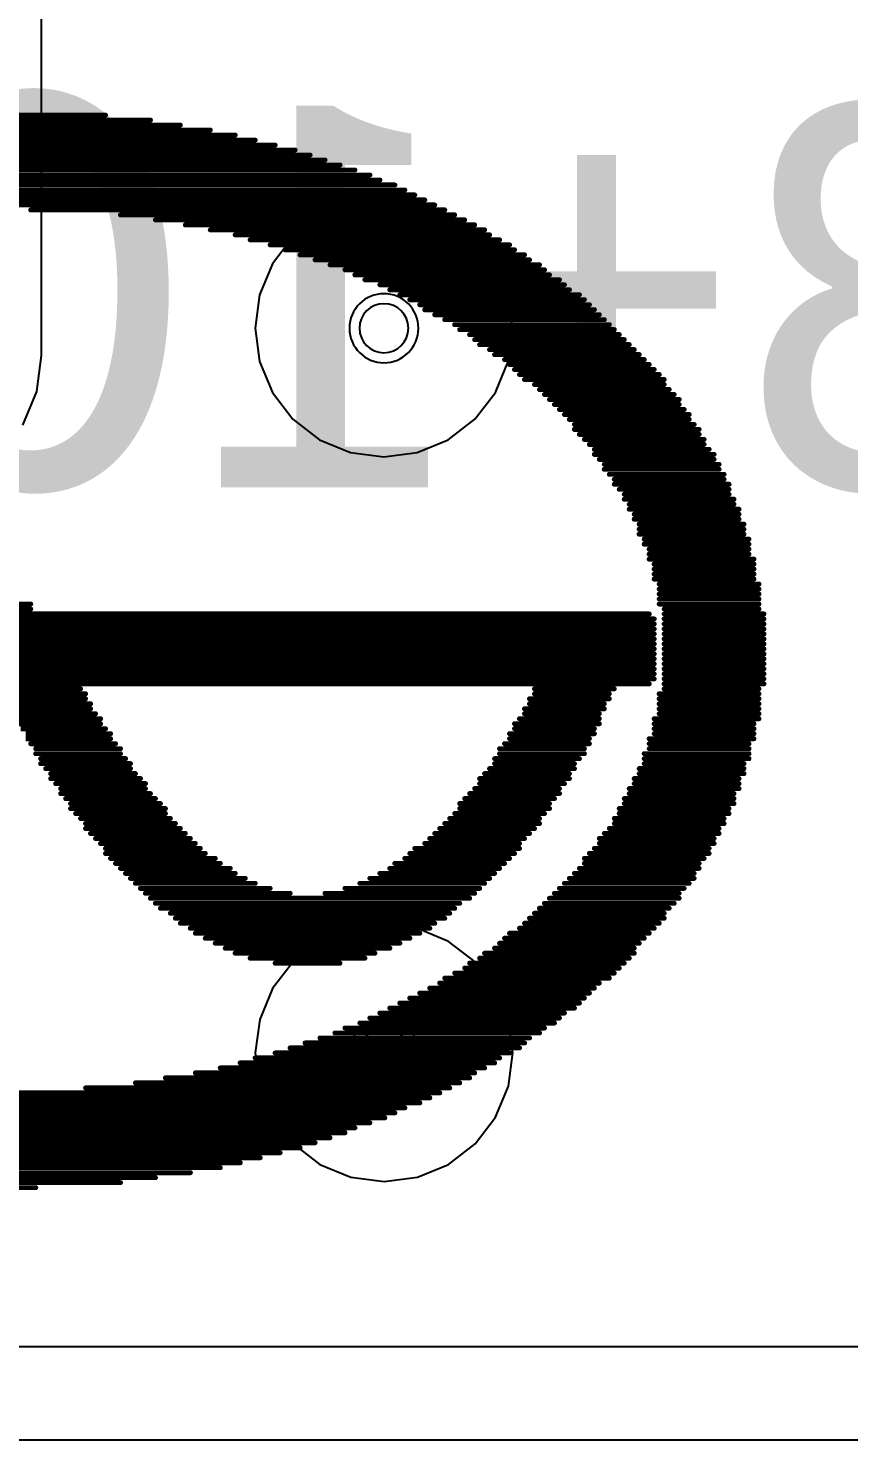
# Model space of a CAD drawing. Header units: inches. Extents: x 32166 to 66782, y 2386 to 7162.
# Drawn here: x 33799.43 to 33818.24, y 2886.55 to 2918.9 of the extents above; entities that cross this region are included whole.
import ezdxf

# ---------------------------------------------------------------- set-up
doc = ezdxf.new("R2010")
doc.units = ezdxf.units.IN
doc.header["$LTSCALE"] = 0.64311
doc.header["$MEASUREMENT"] = 0
for name, color, linetype in [('BOTTOMLAYER', 5, 'CONTINUOUS'), ('BOTTOMOVERLAY', 54, 'CONTINUOUS'), ('BOTTOMSOLDER', 6, 'CONTINUOUS'), ('KEEPOUTLAYER', 6, 'CONTINUOUS'), ('MULTILAYER', 9, 'CONTINUOUS')]:
    doc.layers.add(name, color=color, linetype=linetype)
doc.styles.get("Standard").update_dxf_attribs({"font": 'txt', "width": 0.8})

msp = doc.modelspace()

# ---------------------------------------------------------------- linework, layer by layer
at = {"layer": 'BOTTOMLAYER'}
for p, q in [((33799.74, 2911.395), (33799.74, 2935.537)), ((33806.822, 2914.874), (33806.11, 2914.579)), ((33807.586, 2914.974), (33806.822, 2914.874)), ((33808.349, 2914.874), (33807.586, 2914.974)), ((33809.061, 2914.579), (33808.349, 2914.874)), ((33806.11, 2914.579), (33805.499, 2914.11)), ((33809.672, 2914.11), (33809.061, 2914.579)), ((33805.499, 2914.11), (33805.031, 2913.499)), ((33810.14, 2913.499), (33809.672, 2914.11)), ((33805.031, 2913.499), (33804.736, 2912.788)), ((33810.435, 2912.788), (33810.14, 2913.499)), ((33804.736, 2912.788), (33804.635, 2912.024)), ((33810.536, 2912.024), (33810.435, 2912.788)), ((33804.635, 2912.024), (33804.736, 2911.261)), ((33810.435, 2911.261), (33810.536, 2912.024)), ((33799.632, 2910.572), (33799.74, 2911.395)), ((33804.736, 2911.261), (33805.031, 2910.549)), ((33810.14, 2910.549), (33810.435, 2911.261)), ((33799.314, 2909.806), (33799.632, 2910.572)), ((33805.031, 2910.549), (33805.499, 2909.938)), ((33809.672, 2909.938), (33810.14, 2910.549)), ((33805.499, 2909.938), (33806.11, 2909.469)), ((33809.061, 2909.469), (33809.672, 2909.938)), ((33806.11, 2909.469), (33806.822, 2909.175)), ((33808.349, 2909.175), (33809.061, 2909.469)), ((33806.822, 2909.175), (33807.586, 2909.074)), ((33807.586, 2909.074), (33808.349, 2909.175)), ((33807.588, 2898.37), (33806.825, 2898.269)), ((33808.352, 2898.269), (33807.588, 2898.37)), ((33806.825, 2898.269), (33806.113, 2897.975)), ((33809.063, 2897.975), (33808.352, 2898.269)), ((33806.113, 2897.975), (33805.502, 2897.506)), ((33809.674, 2897.506), (33809.063, 2897.975)), ((33805.502, 2897.506), (33805.033, 2896.895)), ((33810.143, 2896.895), (33809.674, 2897.506)), ((33805.033, 2896.895), (33804.739, 2896.183)), ((33810.438, 2896.183), (33810.143, 2896.895)), ((33804.739, 2896.183), (33804.638, 2895.42)), ((33810.539, 2895.42), (33810.438, 2896.183)), ((33804.638, 2895.42), (33804.739, 2894.656)), ((33810.438, 2894.656), (33810.539, 2895.42)), ((33804.739, 2894.656), (33805.033, 2893.945)), ((33810.143, 2893.945), (33810.438, 2894.656)), ((33805.033, 2893.945), (33805.502, 2893.334)), ((33809.674, 2893.334), (33810.143, 2893.945)), ((33805.502, 2893.334), (33806.113, 2892.865)), ((33809.063, 2892.865), (33809.674, 2893.334)), ((33806.113, 2892.865), (33806.825, 2892.57)), ((33808.352, 2892.57), (33809.063, 2892.865)), ((33806.825, 2892.57), (33807.588, 2892.469)), ((33807.588, 2892.469), (33808.352, 2892.57)), ((33952.488, 2888.681), (33760.023, 2888.681))]:
    msp.add_line(p, q, dxfattribs=at)
for centre, start, end in [((33807.586, 2912.024), 0, 180), ((33807.586, 2912.024), 180, 0), ((33807.588, 2895.42), 0, 180), ((33807.588, 2895.42), 180, 0)]:
    msp.add_arc(centre, 0.562, start, end, dxfattribs=at)
at = {"layer": 'BOTTOMOVERLAY', "const_width": 0.114}
for points in [[(33795.948, 2916.792), (33802.235, 2916.792)], [(33796.977, 2916.906), (33801.206, 2916.906)], [(33794.119, 2916.449), (33804.178, 2916.449)], [(33794.691, 2916.563), (33803.606, 2916.563)], [(33795.262, 2916.677), (33802.92, 2916.677)], [(33792.748, 2916.106), (33805.549, 2916.106)], [(33793.205, 2916.22), (33805.092, 2916.22)], [(33793.662, 2916.334), (33804.635, 2916.334)], [(33791.719, 2915.763), (33806.578, 2915.763)], [(33792.062, 2915.877), (33806.235, 2915.877)], [(33792.405, 2915.991), (33805.892, 2915.991)], [(33790.805, 2915.42), (33807.492, 2915.42)], [(33791.033, 2915.534), (33807.264, 2915.534)], [(33791.376, 2915.649), (33806.921, 2915.649)], [(33790.004, 2915.077), (33808.292, 2915.077)], [(33790.233, 2915.191), (33808.064, 2915.191)], [(33790.462, 2915.306), (33807.835, 2915.306)], [(33789.433, 2914.848), (33808.75, 2914.848)], [(33789.776, 2914.963), (33808.521, 2914.963)], [(33799.491, 2914.734), (33808.978, 2914.734)], [(33801.549, 2914.62), (33809.207, 2914.62)], [(33802.349, 2914.506), (33809.435, 2914.506)], [(33803.035, 2914.391), (33809.664, 2914.391)], [(33803.606, 2914.277), (33809.893, 2914.277)], [(33804.178, 2914.163), (33810.007, 2914.163)], [(33804.521, 2914.048), (33810.236, 2914.048)], [(33804.978, 2913.934), (33810.464, 2913.934)], [(33805.321, 2913.82), (33810.578, 2913.82)], [(33805.664, 2913.705), (33810.807, 2913.705)], [(33806.006, 2913.591), (33810.921, 2913.591)], [(33806.349, 2913.477), (33811.15, 2913.477)], [(33806.692, 2913.363), (33811.264, 2913.363)], [(33806.921, 2913.248), (33811.379, 2913.248)], [(33807.149, 2913.134), (33811.607, 2913.134)], [(33807.492, 2913.02), (33811.721, 2913.02)], [(33807.721, 2912.905), (33811.836, 2912.905)], [(33807.95, 2912.791), (33812.064, 2912.791)], [(33808.178, 2912.677), (33812.179, 2912.677)], [(33808.407, 2912.562), (33812.293, 2912.562)], [(33808.521, 2912.448), (33812.407, 2912.448)], [(33808.75, 2912.334), (33812.522, 2912.334)], [(33808.978, 2912.22), (33812.636, 2912.22)], [(33809.207, 2912.105), (33812.75, 2912.105)], [(33809.321, 2911.991), (33812.864, 2911.991)], [(33809.55, 2911.877), (33812.979, 2911.877)], [(33809.664, 2911.762), (33813.093, 2911.762)], [(33809.778, 2911.648), (33813.207, 2911.648)], [(33810.007, 2911.534), (33813.322, 2911.534)], [(33810.121, 2911.419), (33813.436, 2911.419)], [(33810.35, 2911.305), (33813.55, 2911.305)], [(33810.464, 2911.191), (33813.665, 2911.191)], [(33810.578, 2911.077), (33813.779, 2911.077)], [(33810.693, 2910.962), (33813.893, 2910.962)], [(33810.807, 2910.848), (33814.007, 2910.848)], [(33811.036, 2910.734), (33814.007, 2910.734)], [(33811.15, 2910.619), (33814.122, 2910.619)], [(33811.264, 2910.505), (33814.236, 2910.505)], [(33811.379, 2910.391), (33814.35, 2910.391)], [(33811.493, 2910.276), (33814.35, 2910.276)], [(33811.607, 2910.162), (33814.465, 2910.162)], [(33811.721, 2910.048), (33814.579, 2910.048)], [(33811.836, 2909.934), (33814.579, 2909.934)], [(33811.95, 2909.819), (33814.693, 2909.819)], [(33811.95, 2909.705), (33814.808, 2909.705)], [(33812.064, 2909.591), (33814.808, 2909.591)], [(33812.179, 2909.476), (33814.922, 2909.476)], [(33812.293, 2909.362), (33814.922, 2909.362)], [(33812.407, 2909.248), (33815.036, 2909.248)], [(33812.407, 2909.133), (33815.15, 2909.133)], [(33812.522, 2909.019), (33815.15, 2909.019)], [(33812.636, 2908.905), (33815.265, 2908.905)], [(33812.636, 2908.791), (33815.265, 2908.791)], [(33812.75, 2908.676), (33815.379, 2908.676)], [(33812.864, 2908.562), (33815.379, 2908.562)], [(33812.864, 2908.448), (33815.493, 2908.448)], [(33812.979, 2908.333), (33815.493, 2908.333)], [(33813.093, 2908.219), (33815.493, 2908.219)], [(33813.093, 2908.105), (33815.608, 2908.105)], [(33813.207, 2907.99), (33815.608, 2907.99)], [(33813.207, 2907.876), (33815.722, 2907.876)], [(33813.322, 2907.762), (33815.722, 2907.762)], [(33813.322, 2907.648), (33815.722, 2907.648)], [(33813.436, 2907.533), (33815.836, 2907.533)], [(33813.436, 2907.419), (33815.836, 2907.419)], [(33813.436, 2907.305), (33815.836, 2907.305)], [(33813.55, 2907.19), (33815.951, 2907.19)], [(33813.55, 2907.076), (33815.951, 2907.076)], [(33813.665, 2906.962), (33815.951, 2906.962)], [(33813.665, 2906.847), (33815.951, 2906.847)], [(33813.665, 2906.733), (33816.065, 2906.733)], [(33813.779, 2906.619), (33816.065, 2906.619)], [(33813.779, 2906.505), (33816.065, 2906.505)], [(33813.779, 2906.39), (33816.065, 2906.39)], [(33813.779, 2906.276), (33816.065, 2906.276)], [(33813.893, 2906.162), (33816.179, 2906.162)], [(33813.893, 2906.047), (33816.179, 2906.047)], [(33797.548, 2905.704), (33799.491, 2905.704)], [(33813.893, 2905.933), (33816.179, 2905.933)], [(33813.893, 2905.819), (33816.179, 2905.819)], [(33813.893, 2905.704), (33816.179, 2905.704)], [(33784.518, 2905.476), (33813.665, 2905.476)], [(33797.663, 2905.59), (33799.491, 2905.59)], [(33814.007, 2905.59), (33816.179, 2905.59)], [(33814.007, 2905.476), (33816.293, 2905.476)], [(33784.404, 2905.362), (33813.779, 2905.362)], [(33784.404, 2905.247), (33813.779, 2905.247)], [(33784.404, 2905.133), (33813.779, 2905.133)], [(33814.007, 2905.362), (33816.293, 2905.362)], [(33814.007, 2905.247), (33816.293, 2905.247)], [(33814.007, 2905.133), (33816.293, 2905.133)], [(33784.404, 2905.019), (33813.779, 2905.019)], [(33784.404, 2904.904), (33813.779, 2904.904)], [(33784.404, 2904.79), (33813.779, 2904.79)], [(33814.007, 2905.019), (33816.293, 2905.019)], [(33814.007, 2904.904), (33816.293, 2904.904)], [(33814.007, 2904.79), (33816.293, 2904.79)], [(33784.404, 2904.676), (33813.779, 2904.676)], [(33784.404, 2904.561), (33813.779, 2904.561)], [(33784.404, 2904.447), (33813.779, 2904.447)], [(33814.007, 2904.676), (33816.293, 2904.676)], [(33814.007, 2904.561), (33816.293, 2904.561)], [(33814.007, 2904.447), (33816.293, 2904.447)], [(33784.404, 2904.333), (33813.779, 2904.333)], [(33784.404, 2904.219), (33813.779, 2904.219)], [(33784.404, 2904.104), (33813.779, 2904.104)], [(33814.007, 2904.333), (33816.293, 2904.333)], [(33814.007, 2904.219), (33816.293, 2904.219)], [(33814.007, 2904.104), (33816.293, 2904.104)], [(33784.404, 2903.99), (33813.779, 2903.99)], [(33784.518, 2903.876), (33813.665, 2903.876)], [(33798.691, 2903.761), (33800.634, 2903.761)], [(33811.036, 2903.761), (33812.864, 2903.761)], [(33814.007, 2903.99), (33816.293, 2903.99)], [(33814.007, 2903.876), (33816.293, 2903.876)], [(33814.007, 2903.761), (33816.179, 2903.761)], [(33798.806, 2903.647), (33800.749, 2903.647)], [(33798.806, 2903.533), (33800.749, 2903.533)], [(33810.921, 2903.533), (33812.75, 2903.533)], [(33811.036, 2903.647), (33812.75, 2903.647)], [(33813.893, 2903.647), (33816.179, 2903.647)], [(33813.893, 2903.533), (33816.179, 2903.533)], [(33798.92, 2903.418), (33800.863, 2903.418)], [(33799.034, 2903.304), (33800.863, 2903.304)], [(33799.034, 2903.19), (33800.977, 2903.19)], [(33810.807, 2903.304), (33812.636, 2903.304)], [(33810.807, 2903.19), (33812.522, 2903.19)], [(33810.921, 2903.418), (33812.636, 2903.418)], [(33813.893, 2903.418), (33816.179, 2903.418)], [(33813.893, 2903.304), (33816.179, 2903.304)], [(33813.893, 2903.19), (33816.179, 2903.19)], [(33799.148, 2903.076), (33801.092, 2903.076)], [(33799.148, 2902.961), (33801.092, 2902.961)], [(33799.263, 2902.847), (33801.206, 2902.847)], [(33810.578, 2902.961), (33812.522, 2902.961)], [(33810.578, 2902.847), (33812.407, 2902.847)], [(33810.693, 2903.076), (33812.522, 2903.076)], [(33813.779, 2903.076), (33816.179, 2903.076)], [(33813.779, 2902.961), (33816.065, 2902.961)], [(33813.779, 2902.847), (33816.065, 2902.847)], [(33799.377, 2902.733), (33801.32, 2902.733)], [(33799.377, 2902.618), (33801.32, 2902.618)], [(33799.491, 2902.504), (33801.434, 2902.504)], [(33810.35, 2902.504), (33812.293, 2902.504)], [(33810.464, 2902.733), (33812.407, 2902.733)], [(33810.464, 2902.618), (33812.293, 2902.618)], [(33813.665, 2902.618), (33816.065, 2902.618)], [(33813.665, 2902.504), (33815.951, 2902.504)], [(33813.779, 2902.733), (33816.065, 2902.733)], [(33799.606, 2902.39), (33801.549, 2902.39)], [(33799.606, 2902.275), (33801.549, 2902.275)], [(33799.72, 2902.161), (33801.663, 2902.161)], [(33810.121, 2902.161), (33812.064, 2902.161)], [(33810.236, 2902.39), (33812.179, 2902.39)], [(33810.236, 2902.275), (33812.179, 2902.275)], [(33813.55, 2902.275), (33815.951, 2902.275)], [(33813.55, 2902.161), (33815.951, 2902.161)], [(33813.665, 2902.39), (33815.951, 2902.39)], [(33799.72, 2902.047), (33801.777, 2902.047)], [(33799.834, 2901.933), (33801.777, 2901.933)], [(33799.949, 2901.818), (33801.892, 2901.818)], [(33809.893, 2901.818), (33811.836, 2901.818)], [(33810.007, 2901.933), (33811.95, 2901.933)], [(33810.121, 2902.047), (33811.95, 2902.047)], [(33813.436, 2901.933), (33815.836, 2901.933)], [(33813.436, 2901.818), (33815.836, 2901.818)], [(33813.55, 2902.047), (33815.836, 2902.047)], [(33799.949, 2901.704), (33802.006, 2901.704)], [(33800.063, 2901.59), (33802.12, 2901.59)], [(33809.778, 2901.704), (33811.836, 2901.704)], [(33809.778, 2901.59), (33811.721, 2901.59)], [(33813.322, 2901.704), (33815.722, 2901.704)], [(33813.322, 2901.59), (33815.722, 2901.59)], [(33800.177, 2901.475), (33802.12, 2901.475)], [(33800.177, 2901.361), (33802.235, 2901.361)], [(33800.291, 2901.247), (33802.349, 2901.247)], [(33809.435, 2901.247), (33811.493, 2901.247)], [(33809.55, 2901.361), (33811.607, 2901.361)], [(33809.664, 2901.475), (33811.607, 2901.475)], [(33813.093, 2901.247), (33815.608, 2901.247)], [(33813.207, 2901.475), (33815.722, 2901.475)], [(33813.207, 2901.361), (33815.608, 2901.361)], [(33800.406, 2901.132), (33802.463, 2901.132)], [(33800.406, 2901.018), (33802.577, 2901.018)], [(33800.52, 2900.904), (33802.577, 2900.904)], [(33809.207, 2900.904), (33811.264, 2900.904)], [(33809.321, 2901.132), (33811.379, 2901.132)], [(33809.321, 2901.018), (33811.379, 2901.018)], [(33812.979, 2901.018), (33815.493, 2901.018)], [(33812.979, 2900.904), (33815.493, 2900.904)], [(33813.093, 2901.132), (33815.608, 2901.132)], [(33800.634, 2900.79), (33802.692, 2900.79)], [(33800.749, 2900.675), (33802.806, 2900.675)], [(33800.749, 2900.561), (33802.92, 2900.561)], [(33808.864, 2900.561), (33811.036, 2900.561)], [(33808.978, 2900.675), (33811.15, 2900.675)], [(33809.093, 2900.79), (33811.15, 2900.79)], [(33812.75, 2900.561), (33815.265, 2900.561)], [(33812.864, 2900.79), (33815.379, 2900.79)], [(33812.864, 2900.675), (33815.379, 2900.675)], [(33800.863, 2900.447), (33803.035, 2900.447)], [(33800.977, 2900.332), (33803.149, 2900.332)], [(33801.092, 2900.218), (33803.263, 2900.218)], [(33808.521, 2900.218), (33810.693, 2900.218)], [(33808.635, 2900.332), (33810.807, 2900.332)], [(33808.75, 2900.447), (33810.921, 2900.447)], [(33812.522, 2900.332), (33815.15, 2900.332)], [(33812.522, 2900.218), (33815.15, 2900.218)], [(33812.636, 2900.447), (33815.265, 2900.447)], [(33801.206, 2900.104), (33803.378, 2900.104)], [(33801.206, 2899.989), (33803.492, 2899.989)], [(33801.32, 2899.875), (33803.72, 2899.875)], [(33808.064, 2899.875), (33810.464, 2899.875)], [(33808.178, 2899.989), (33810.578, 2899.989)], [(33808.292, 2900.104), (33810.693, 2900.104)], [(33812.179, 2899.875), (33814.922, 2899.875)], [(33812.293, 2899.989), (33815.036, 2899.989)], [(33812.407, 2900.104), (33815.036, 2900.104)], [(33801.434, 2899.761), (33803.835, 2899.761)], [(33801.549, 2899.647), (33804.063, 2899.647)], [(33807.721, 2899.647), (33810.236, 2899.647)], [(33807.835, 2899.761), (33810.35, 2899.761)], [(33812.064, 2899.647), (33814.808, 2899.647)], [(33812.179, 2899.761), (33814.808, 2899.761)], [(33801.663, 2899.532), (33804.178, 2899.532)], [(33801.777, 2899.418), (33804.406, 2899.418)], [(33801.892, 2899.304), (33804.635, 2899.304)], [(33807.035, 2899.304), (33809.893, 2899.304)], [(33807.264, 2899.418), (33810.007, 2899.418)], [(33807.492, 2899.532), (33810.121, 2899.532)], [(33811.721, 2899.304), (33814.579, 2899.304)], [(33811.836, 2899.418), (33814.693, 2899.418)], [(33811.95, 2899.532), (33814.693, 2899.532)], [(33802.006, 2899.189), (33804.978, 2899.189)], [(33802.12, 2899.075), (33805.435, 2899.075)], [(33802.235, 2898.961), (33809.55, 2898.961)], [(33806.235, 2899.075), (33809.664, 2899.075)], [(33806.692, 2899.189), (33809.778, 2899.189)], [(33811.379, 2898.961), (33814.35, 2898.961)], [(33811.493, 2899.075), (33814.35, 2899.075)], [(33811.607, 2899.189), (33814.465, 2899.189)], [(33802.349, 2898.846), (33809.321, 2898.846)], [(33802.463, 2898.732), (33809.207, 2898.732)], [(33802.692, 2898.618), (33809.093, 2898.618)], [(33811.036, 2898.618), (33814.007, 2898.618)], [(33811.15, 2898.732), (33814.122, 2898.732)], [(33811.264, 2898.846), (33814.236, 2898.846)], [(33802.806, 2898.504), (33808.978, 2898.504)], [(33802.92, 2898.389), (33808.75, 2898.389)], [(33803.149, 2898.275), (33808.635, 2898.275)], [(33810.693, 2898.275), (33813.779, 2898.275)], [(33810.807, 2898.389), (33813.893, 2898.389)], [(33810.921, 2898.504), (33814.007, 2898.504)], [(33803.263, 2898.161), (33808.407, 2898.161)], [(33803.492, 2898.046), (33808.178, 2898.046)], [(33803.72, 2897.932), (33807.95, 2897.932)], [(33810.236, 2897.932), (33813.436, 2897.932)], [(33810.35, 2898.046), (33813.55, 2898.046)], [(33810.464, 2898.161), (33813.665, 2898.161)], [(33803.949, 2897.818), (33807.721, 2897.818)], [(33804.178, 2897.703), (33807.378, 2897.703)], [(33809.893, 2897.703), (33813.322, 2897.703)], [(33810.121, 2897.818), (33813.322, 2897.818)], [(33804.521, 2897.589), (33807.149, 2897.589)], [(33805.092, 2897.475), (33806.578, 2897.475)], [(33809.435, 2897.361), (33812.979, 2897.361)], [(33809.55, 2897.475), (33813.093, 2897.475)], [(33809.778, 2897.589), (33813.207, 2897.589)], [(33808.864, 2897.018), (33812.522, 2897.018)], [(33808.978, 2897.132), (33812.75, 2897.132)], [(33809.207, 2897.246), (33812.864, 2897.246)], [(33808.178, 2896.675), (33812.179, 2896.675)], [(33808.407, 2896.789), (33812.293, 2896.789)], [(33808.635, 2896.903), (33812.407, 2896.903)], [(33807.492, 2896.332), (33811.721, 2896.332)], [(33807.721, 2896.446), (33811.95, 2896.446)], [(33807.95, 2896.56), (33812.064, 2896.56)], [(33806.692, 2895.989), (33811.264, 2895.989)], [(33807.035, 2896.103), (33811.493, 2896.103)], [(33807.264, 2896.218), (33811.607, 2896.218)], [(33806.121, 2895.76), (33810.921, 2895.76)], [(33806.464, 2895.875), (33811.15, 2895.875)], [(33805.092, 2895.417), (33810.464, 2895.417)], [(33805.435, 2895.532), (33810.693, 2895.532)], [(33805.778, 2895.646), (33810.807, 2895.646)], [(33803.835, 2895.075), (33809.893, 2895.075)], [(33804.292, 2895.189), (33810.121, 2895.189)], [(33804.635, 2895.303), (33810.236, 2895.303)], [(33801.892, 2894.732), (33809.321, 2894.732)], [(33802.577, 2894.846), (33809.55, 2894.846)], [(33803.263, 2894.96), (33809.664, 2894.96)], [(33789.433, 2894.503), (33808.864, 2894.503)], [(33789.662, 2894.389), (33808.635, 2894.389)], [(33800.749, 2894.617), (33809.093, 2894.617)], [(33789.89, 2894.274), (33808.407, 2894.274)], [(33790.233, 2894.16), (33808.064, 2894.16)], [(33790.462, 2894.046), (33807.835, 2894.046)], [(33790.69, 2893.932), (33807.607, 2893.932)], [(33791.033, 2893.817), (33807.264, 2893.817)], [(33791.262, 2893.703), (33806.921, 2893.703)], [(33791.605, 2893.589), (33806.692, 2893.589)], [(33791.948, 2893.474), (33806.349, 2893.474)], [(33792.29, 2893.36), (33806.006, 2893.36)], [(33792.633, 2893.246), (33805.664, 2893.246)], [(33793.091, 2893.131), (33805.206, 2893.131)], [(33793.548, 2893.017), (33804.749, 2893.017)], [(33794.005, 2892.903), (33804.292, 2892.903)], [(33794.462, 2892.789), (33803.835, 2892.789)], [(33795.148, 2892.674), (33803.149, 2892.674)], [(33795.948, 2892.56), (33802.349, 2892.56)], [(33796.748, 2892.446), (33801.549, 2892.446)], [(33798.577, 2892.331), (33799.606, 2892.331)]]:
    msp.add_lwpolyline(points, dxfattribs=at)
at = {"layer": 'BOTTOMOVERLAY', "const_width": 0.0571}
for points in [[(33801.177, 2916.906, 1), (33801.234, 2916.906, 1)], [(33802.206, 2916.792, 1), (33802.263, 2916.792, 1)], [(33802.892, 2916.677, 1), (33802.949, 2916.677, 1)], [(33803.578, 2916.563, 1), (33803.635, 2916.563, 1)], [(33804.149, 2916.449, 1), (33804.206, 2916.449, 1)], [(33804.606, 2916.334, 1), (33804.663, 2916.334, 1)], [(33805.064, 2916.22, 1), (33805.121, 2916.22, 1)], [(33805.521, 2916.106, 1), (33805.578, 2916.106, 1)], [(33805.864, 2915.991, 1), (33805.921, 2915.991, 1)], [(33806.207, 2915.877, 1), (33806.264, 2915.877, 1)], [(33806.549, 2915.763, 1), (33806.607, 2915.763, 1)], [(33806.892, 2915.649, 1), (33806.949, 2915.649, 1)], [(33807.235, 2915.534, 1), (33807.292, 2915.534, 1)], [(33807.464, 2915.42, 1), (33807.521, 2915.42, 1)], [(33807.807, 2915.306, 1), (33807.864, 2915.306, 1)], [(33808.035, 2915.191, 1), (33808.092, 2915.191, 1)], [(33808.264, 2915.077, 1), (33808.321, 2915.077, 1)], [(33808.493, 2914.963, 1), (33808.55, 2914.963, 1)], [(33808.721, 2914.848, 1), (33808.778, 2914.848, 1)], [(33799.463, 2914.734, 1), (33799.52, 2914.734, 1)], [(33801.52, 2914.62, 1), (33801.577, 2914.62, 1)], [(33802.32, 2914.506, 1), (33802.377, 2914.506, 1)], [(33808.95, 2914.734, 1), (33809.007, 2914.734, 1)], [(33809.178, 2914.62, 1), (33809.235, 2914.62, 1)], [(33809.407, 2914.506, 1), (33809.464, 2914.506, 1)], [(33803.006, 2914.391, 1), (33803.063, 2914.391, 1)], [(33803.578, 2914.277, 1), (33803.635, 2914.277, 1)], [(33804.149, 2914.163, 1), (33804.206, 2914.163, 1)], [(33809.636, 2914.391, 1), (33809.693, 2914.391, 1)], [(33809.864, 2914.277, 1), (33809.921, 2914.277, 1)], [(33809.978, 2914.163, 1), (33810.036, 2914.163, 1)], [(33804.492, 2914.048, 1), (33804.549, 2914.048, 1)], [(33804.949, 2913.934, 1), (33805.006, 2913.934, 1)], [(33805.292, 2913.82, 1), (33805.349, 2913.82, 1)], [(33810.207, 2914.048, 1), (33810.264, 2914.048, 1)], [(33810.436, 2913.934, 1), (33810.493, 2913.934, 1)], [(33810.55, 2913.82, 1), (33810.607, 2913.82, 1)], [(33805.635, 2913.705, 1), (33805.692, 2913.705, 1)], [(33805.978, 2913.591, 1), (33806.035, 2913.591, 1)], [(33806.321, 2913.477, 1), (33806.378, 2913.477, 1)], [(33810.779, 2913.705, 1), (33810.836, 2913.705, 1)], [(33810.893, 2913.591, 1), (33810.95, 2913.591, 1)], [(33811.121, 2913.477, 1), (33811.179, 2913.477, 1)], [(33806.664, 2913.363, 1), (33806.721, 2913.363, 1)], [(33806.892, 2913.248, 1), (33806.949, 2913.248, 1)], [(33807.121, 2913.134, 1), (33807.178, 2913.134, 1)], [(33811.236, 2913.363, 1), (33811.293, 2913.363, 1)], [(33811.35, 2913.248, 1), (33811.407, 2913.248, 1)], [(33811.579, 2913.134, 1), (33811.636, 2913.134, 1)], [(33807.464, 2913.02, 1), (33807.521, 2913.02, 1)], [(33807.692, 2912.905, 1), (33807.75, 2912.905, 1)], [(33811.693, 2913.02, 1), (33811.75, 2913.02, 1)], [(33811.807, 2912.905, 1), (33811.864, 2912.905, 1)], [(33807.921, 2912.791, 1), (33807.978, 2912.791, 1)], [(33808.15, 2912.677, 1), (33808.207, 2912.677, 1)], [(33808.378, 2912.562, 1), (33808.435, 2912.562, 1)], [(33812.036, 2912.791, 1), (33812.093, 2912.791, 1)], [(33812.15, 2912.677, 1), (33812.207, 2912.677, 1)], [(33812.264, 2912.562, 1), (33812.322, 2912.562, 1)], [(33808.493, 2912.448, 1), (33808.55, 2912.448, 1)], [(33808.721, 2912.334, 1), (33808.778, 2912.334, 1)], [(33808.95, 2912.22, 1), (33809.007, 2912.22, 1)], [(33812.379, 2912.448, 1), (33812.436, 2912.448, 1)], [(33812.493, 2912.334, 1), (33812.55, 2912.334, 1)], [(33812.607, 2912.22, 1), (33812.664, 2912.22, 1)], [(33809.178, 2912.105, 1), (33809.235, 2912.105, 1)], [(33809.293, 2911.991, 1), (33809.35, 2911.991, 1)], [(33809.521, 2911.877, 1), (33809.578, 2911.877, 1)], [(33812.722, 2912.105, 1), (33812.779, 2912.105, 1)], [(33812.836, 2911.991, 1), (33812.893, 2911.991, 1)], [(33812.95, 2911.877, 1), (33813.007, 2911.877, 1)], [(33809.636, 2911.762, 1), (33809.693, 2911.762, 1)], [(33809.75, 2911.648, 1), (33809.807, 2911.648, 1)], [(33809.978, 2911.534, 1), (33810.036, 2911.534, 1)], [(33813.065, 2911.762, 1), (33813.122, 2911.762, 1)], [(33813.179, 2911.648, 1), (33813.236, 2911.648, 1)], [(33813.293, 2911.534, 1), (33813.35, 2911.534, 1)], [(33810.093, 2911.419, 1), (33810.15, 2911.419, 1)], [(33810.321, 2911.305, 1), (33810.378, 2911.305, 1)], [(33810.436, 2911.191, 1), (33810.493, 2911.191, 1)], [(33813.407, 2911.419, 1), (33813.465, 2911.419, 1)], [(33813.522, 2911.305, 1), (33813.579, 2911.305, 1)], [(33813.636, 2911.191, 1), (33813.693, 2911.191, 1)], [(33810.55, 2911.077, 1), (33810.607, 2911.077, 1)], [(33810.664, 2910.962, 1), (33810.721, 2910.962, 1)], [(33813.75, 2911.077, 1), (33813.807, 2911.077, 1)], [(33813.865, 2910.962, 1), (33813.922, 2910.962, 1)], [(33810.779, 2910.848, 1), (33810.836, 2910.848, 1)], [(33811.007, 2910.734, 1), (33811.064, 2910.734, 1)], [(33811.121, 2910.619, 1), (33811.179, 2910.619, 1)], [(33813.979, 2910.848, 1), (33814.036, 2910.848, 1)], [(33813.979, 2910.734, 1), (33814.036, 2910.734, 1)], [(33814.093, 2910.619, 1), (33814.15, 2910.619, 1)], [(33811.236, 2910.505, 1), (33811.293, 2910.505, 1)], [(33811.35, 2910.391, 1), (33811.407, 2910.391, 1)], [(33811.464, 2910.276, 1), (33811.521, 2910.276, 1)], [(33814.208, 2910.505, 1), (33814.265, 2910.505, 1)], [(33814.322, 2910.391, 1), (33814.379, 2910.391, 1)], [(33814.322, 2910.276, 1), (33814.379, 2910.276, 1)], [(33811.579, 2910.162, 1), (33811.636, 2910.162, 1)], [(33811.693, 2910.048, 1), (33811.75, 2910.048, 1)], [(33811.807, 2909.934, 1), (33811.864, 2909.934, 1)], [(33814.436, 2910.162, 1), (33814.493, 2910.162, 1)], [(33814.55, 2910.048, 1), (33814.608, 2910.048, 1)], [(33814.55, 2909.934, 1), (33814.608, 2909.934, 1)], [(33811.922, 2909.819, 1), (33811.979, 2909.819, 1)], [(33811.922, 2909.705, 1), (33811.979, 2909.705, 1)], [(33812.036, 2909.591, 1), (33812.093, 2909.591, 1)], [(33814.665, 2909.819, 1), (33814.722, 2909.819, 1)], [(33814.779, 2909.705, 1), (33814.836, 2909.705, 1)], [(33814.779, 2909.591, 1), (33814.836, 2909.591, 1)], [(33812.15, 2909.476, 1), (33812.207, 2909.476, 1)], [(33812.264, 2909.362, 1), (33812.322, 2909.362, 1)], [(33812.379, 2909.248, 1), (33812.436, 2909.248, 1)], [(33814.893, 2909.476, 1), (33814.95, 2909.476, 1)], [(33814.893, 2909.362, 1), (33814.95, 2909.362, 1)], [(33815.008, 2909.248, 1), (33815.065, 2909.248, 1)], [(33812.379, 2909.133, 1), (33812.436, 2909.133, 1)], [(33812.493, 2909.019, 1), (33812.55, 2909.019, 1)], [(33815.122, 2909.133, 1), (33815.179, 2909.133, 1)], [(33815.122, 2909.019, 1), (33815.179, 2909.019, 1)], [(33812.607, 2908.905, 1), (33812.664, 2908.905, 1)], [(33812.607, 2908.791, 1), (33812.664, 2908.791, 1)], [(33812.722, 2908.676, 1), (33812.779, 2908.676, 1)], [(33815.236, 2908.905, 1), (33815.293, 2908.905, 1)], [(33815.236, 2908.791, 1), (33815.293, 2908.791, 1)], [(33815.351, 2908.676, 1), (33815.408, 2908.676, 1)], [(33812.836, 2908.562, 1), (33812.893, 2908.562, 1)], [(33812.836, 2908.448, 1), (33812.893, 2908.448, 1)], [(33812.95, 2908.333, 1), (33813.007, 2908.333, 1)], [(33815.351, 2908.562, 1), (33815.408, 2908.562, 1)], [(33815.465, 2908.448, 1), (33815.522, 2908.448, 1)], [(33815.465, 2908.333, 1), (33815.522, 2908.333, 1)], [(33813.065, 2908.219, 1), (33813.122, 2908.219, 1)], [(33813.065, 2908.105, 1), (33813.122, 2908.105, 1)], [(33813.179, 2907.99, 1), (33813.236, 2907.99, 1)], [(33815.465, 2908.219, 1), (33815.522, 2908.219, 1)], [(33815.579, 2908.105, 1), (33815.636, 2908.105, 1)], [(33815.579, 2907.99, 1), (33815.636, 2907.99, 1)], [(33813.179, 2907.876, 1), (33813.236, 2907.876, 1)], [(33813.293, 2907.762, 1), (33813.35, 2907.762, 1)], [(33813.293, 2907.648, 1), (33813.35, 2907.648, 1)], [(33815.693, 2907.876, 1), (33815.751, 2907.876, 1)], [(33815.693, 2907.762, 1), (33815.751, 2907.762, 1)], [(33815.693, 2907.648, 1), (33815.751, 2907.648, 1)], [(33813.407, 2907.533, 1), (33813.465, 2907.533, 1)], [(33813.407, 2907.419, 1), (33813.465, 2907.419, 1)], [(33813.407, 2907.305, 1), (33813.465, 2907.305, 1)], [(33815.808, 2907.533, 1), (33815.865, 2907.533, 1)], [(33815.808, 2907.419, 1), (33815.865, 2907.419, 1)], [(33815.808, 2907.305, 1), (33815.865, 2907.305, 1)], [(33813.522, 2907.19, 1), (33813.579, 2907.19, 1)], [(33813.522, 2907.076, 1), (33813.579, 2907.076, 1)], [(33815.922, 2907.19, 1), (33815.979, 2907.19, 1)], [(33815.922, 2907.076, 1), (33815.979, 2907.076, 1)], [(33813.636, 2906.962, 1), (33813.693, 2906.962, 1)], [(33813.636, 2906.847, 1), (33813.693, 2906.847, 1)], [(33813.636, 2906.733, 1), (33813.693, 2906.733, 1)], [(33815.922, 2906.962, 1), (33815.979, 2906.962, 1)], [(33815.922, 2906.847, 1), (33815.979, 2906.847, 1)], [(33816.036, 2906.733, 1), (33816.093, 2906.733, 1)], [(33813.75, 2906.619, 1), (33813.807, 2906.619, 1)], [(33813.75, 2906.505, 1), (33813.807, 2906.505, 1)], [(33813.75, 2906.39, 1), (33813.807, 2906.39, 1)], [(33816.036, 2906.619, 1), (33816.093, 2906.619, 1)], [(33816.036, 2906.505, 1), (33816.093, 2906.505, 1)], [(33816.036, 2906.39, 1), (33816.093, 2906.39, 1)], [(33813.75, 2906.276, 1), (33813.807, 2906.276, 1)], [(33813.865, 2906.162, 1), (33813.922, 2906.162, 1)], [(33813.865, 2906.047, 1), (33813.922, 2906.047, 1)], [(33816.036, 2906.276, 1), (33816.093, 2906.276, 1)], [(33816.151, 2906.162, 1), (33816.208, 2906.162, 1)], [(33816.151, 2906.047, 1), (33816.208, 2906.047, 1)], [(33799.463, 2905.704, 1), (33799.52, 2905.704, 1)], [(33813.865, 2905.933, 1), (33813.922, 2905.933, 1)], [(33813.865, 2905.819, 1), (33813.922, 2905.819, 1)], [(33813.865, 2905.704, 1), (33813.922, 2905.704, 1)], [(33816.151, 2905.933, 1), (33816.208, 2905.933, 1)], [(33816.151, 2905.819, 1), (33816.208, 2905.819, 1)], [(33816.151, 2905.704, 1), (33816.208, 2905.704, 1)], [(33799.463, 2905.59, 1), (33799.52, 2905.59, 1)], [(33813.636, 2905.476, 1), (33813.693, 2905.476, 1)], [(33813.979, 2905.59, 1), (33814.036, 2905.59, 1)], [(33813.979, 2905.476, 1), (33814.036, 2905.476, 1)], [(33816.151, 2905.59, 1), (33816.208, 2905.59, 1)], [(33816.265, 2905.476, 1), (33816.322, 2905.476, 1)], [(33813.75, 2905.362, 1), (33813.807, 2905.362, 1)], [(33813.75, 2905.247, 1), (33813.807, 2905.247, 1)], [(33813.75, 2905.133, 1), (33813.807, 2905.133, 1)], [(33813.979, 2905.362, 1), (33814.036, 2905.362, 1)], [(33813.979, 2905.247, 1), (33814.036, 2905.247, 1)], [(33813.979, 2905.133, 1), (33814.036, 2905.133, 1)], [(33816.265, 2905.362, 1), (33816.322, 2905.362, 1)], [(33816.265, 2905.247, 1), (33816.322, 2905.247, 1)], [(33816.265, 2905.133, 1), (33816.322, 2905.133, 1)], [(33813.75, 2905.019, 1), (33813.807, 2905.019, 1)], [(33813.75, 2904.904, 1), (33813.807, 2904.904, 1)], [(33813.75, 2904.79, 1), (33813.807, 2904.79, 1)], [(33813.979, 2905.019, 1), (33814.036, 2905.019, 1)], [(33813.979, 2904.904, 1), (33814.036, 2904.904, 1)], [(33813.979, 2904.79, 1), (33814.036, 2904.79, 1)], [(33816.265, 2905.019, 1), (33816.322, 2905.019, 1)], [(33816.265, 2904.904, 1), (33816.322, 2904.904, 1)], [(33816.265, 2904.79, 1), (33816.322, 2904.79, 1)], [(33813.75, 2904.676, 1), (33813.807, 2904.676, 1)], [(33813.75, 2904.561, 1), (33813.807, 2904.561, 1)], [(33813.75, 2904.447, 1), (33813.807, 2904.447, 1)], [(33813.979, 2904.676, 1), (33814.036, 2904.676, 1)], [(33813.979, 2904.561, 1), (33814.036, 2904.561, 1)], [(33813.979, 2904.447, 1), (33814.036, 2904.447, 1)], [(33816.265, 2904.676, 1), (33816.322, 2904.676, 1)], [(33816.265, 2904.561, 1), (33816.322, 2904.561, 1)], [(33816.265, 2904.447, 1), (33816.322, 2904.447, 1)], [(33813.75, 2904.333, 1), (33813.807, 2904.333, 1)], [(33813.75, 2904.219, 1), (33813.807, 2904.219, 1)], [(33813.75, 2904.104, 1), (33813.807, 2904.104, 1)], [(33813.979, 2904.333, 1), (33814.036, 2904.333, 1)], [(33813.979, 2904.219, 1), (33814.036, 2904.219, 1)], [(33813.979, 2904.104, 1), (33814.036, 2904.104, 1)], [(33816.265, 2904.333, 1), (33816.322, 2904.333, 1)], [(33816.265, 2904.219, 1), (33816.322, 2904.219, 1)], [(33816.265, 2904.104, 1), (33816.322, 2904.104, 1)], [(33800.606, 2903.761, 1), (33800.663, 2903.761, 1)], [(33811.007, 2903.761, 1), (33811.064, 2903.761, 1)], [(33812.836, 2903.761, 1), (33812.893, 2903.761, 1)], [(33813.636, 2903.876, 1), (33813.693, 2903.876, 1)], [(33813.75, 2903.99, 1), (33813.807, 2903.99, 1)], [(33813.979, 2903.99, 1), (33814.036, 2903.99, 1)], [(33813.979, 2903.876, 1), (33814.036, 2903.876, 1)], [(33813.979, 2903.761, 1), (33814.036, 2903.761, 1)], [(33816.151, 2903.761, 1), (33816.208, 2903.761, 1)], [(33816.265, 2903.99, 1), (33816.322, 2903.99, 1)], [(33816.265, 2903.876, 1), (33816.322, 2903.876, 1)], [(33800.72, 2903.647, 1), (33800.777, 2903.647, 1)], [(33800.72, 2903.533, 1), (33800.777, 2903.533, 1)], [(33810.893, 2903.533, 1), (33810.95, 2903.533, 1)], [(33811.007, 2903.647, 1), (33811.064, 2903.647, 1)], [(33812.722, 2903.647, 1), (33812.779, 2903.647, 1)], [(33812.722, 2903.533, 1), (33812.779, 2903.533, 1)], [(33813.865, 2903.647, 1), (33813.922, 2903.647, 1)], [(33813.865, 2903.533, 1), (33813.922, 2903.533, 1)], [(33816.151, 2903.647, 1), (33816.208, 2903.647, 1)], [(33816.151, 2903.533, 1), (33816.208, 2903.533, 1)], [(33800.834, 2903.418, 1), (33800.892, 2903.418, 1)], [(33800.834, 2903.304, 1), (33800.892, 2903.304, 1)], [(33800.949, 2903.19, 1), (33801.006, 2903.19, 1)], [(33810.779, 2903.304, 1), (33810.836, 2903.304, 1)], [(33810.779, 2903.19, 1), (33810.836, 2903.19, 1)], [(33810.893, 2903.418, 1), (33810.95, 2903.418, 1)], [(33812.493, 2903.19, 1), (33812.55, 2903.19, 1)], [(33812.607, 2903.418, 1), (33812.664, 2903.418, 1)], [(33812.607, 2903.304, 1), (33812.664, 2903.304, 1)], [(33813.865, 2903.418, 1), (33813.922, 2903.418, 1)], [(33813.865, 2903.304, 1), (33813.922, 2903.304, 1)], [(33813.865, 2903.19, 1), (33813.922, 2903.19, 1)], [(33816.151, 2903.418, 1), (33816.208, 2903.418, 1)], [(33816.151, 2903.304, 1), (33816.208, 2903.304, 1)], [(33816.151, 2903.19, 1), (33816.208, 2903.19, 1)], [(33801.063, 2903.076, 1), (33801.12, 2903.076, 1)], [(33801.063, 2902.961, 1), (33801.12, 2902.961, 1)], [(33801.177, 2902.847, 1), (33801.234, 2902.847, 1)], [(33810.55, 2902.961, 1), (33810.607, 2902.961, 1)], [(33810.55, 2902.847, 1), (33810.607, 2902.847, 1)], [(33810.664, 2903.076, 1), (33810.721, 2903.076, 1)], [(33812.379, 2902.847, 1), (33812.436, 2902.847, 1)], [(33812.493, 2903.076, 1), (33812.55, 2903.076, 1)], [(33812.493, 2902.961, 1), (33812.55, 2902.961, 1)], [(33813.75, 2903.076, 1), (33813.807, 2903.076, 1)], [(33813.75, 2902.961, 1), (33813.807, 2902.961, 1)], [(33813.75, 2902.847, 1), (33813.807, 2902.847, 1)], [(33816.036, 2902.961, 1), (33816.093, 2902.961, 1)], [(33816.036, 2902.847, 1), (33816.093, 2902.847, 1)], [(33816.151, 2903.076, 1), (33816.208, 2903.076, 1)], [(33799.463, 2902.504, 1), (33799.52, 2902.504, 1)], [(33801.292, 2902.733, 1), (33801.349, 2902.733, 1)], [(33801.292, 2902.618, 1), (33801.349, 2902.618, 1)], [(33801.406, 2902.504, 1), (33801.463, 2902.504, 1)], [(33810.321, 2902.504, 1), (33810.378, 2902.504, 1)], [(33810.436, 2902.733, 1), (33810.493, 2902.733, 1)], [(33810.436, 2902.618, 1), (33810.493, 2902.618, 1)], [(33812.264, 2902.618, 1), (33812.322, 2902.618, 1)], [(33812.264, 2902.504, 1), (33812.322, 2902.504, 1)], [(33812.379, 2902.733, 1), (33812.436, 2902.733, 1)], [(33813.636, 2902.618, 1), (33813.693, 2902.618, 1)], [(33813.636, 2902.504, 1), (33813.693, 2902.504, 1)], [(33813.75, 2902.733, 1), (33813.807, 2902.733, 1)], [(33815.922, 2902.504, 1), (33815.979, 2902.504, 1)], [(33816.036, 2902.733, 1), (33816.093, 2902.733, 1)], [(33816.036, 2902.618, 1), (33816.093, 2902.618, 1)], [(33799.577, 2902.39, 1), (33799.634, 2902.39, 1)], [(33799.577, 2902.275, 1), (33799.634, 2902.275, 1)], [(33799.691, 2902.161, 1), (33799.749, 2902.161, 1)], [(33801.52, 2902.39, 1), (33801.577, 2902.39, 1)], [(33801.52, 2902.275, 1), (33801.577, 2902.275, 1)], [(33801.635, 2902.161, 1), (33801.692, 2902.161, 1)], [(33810.093, 2902.161, 1), (33810.15, 2902.161, 1)], [(33810.207, 2902.39, 1), (33810.264, 2902.39, 1)], [(33810.207, 2902.275, 1), (33810.264, 2902.275, 1)], [(33812.036, 2902.161, 1), (33812.093, 2902.161, 1)], [(33812.15, 2902.39, 1), (33812.207, 2902.39, 1)], [(33812.15, 2902.275, 1), (33812.207, 2902.275, 1)], [(33813.522, 2902.275, 1), (33813.579, 2902.275, 1)], [(33813.522, 2902.161, 1), (33813.579, 2902.161, 1)], [(33813.636, 2902.39, 1), (33813.693, 2902.39, 1)], [(33815.922, 2902.39, 1), (33815.979, 2902.39, 1)], [(33815.922, 2902.275, 1), (33815.979, 2902.275, 1)], [(33815.922, 2902.161, 1), (33815.979, 2902.161, 1)], [(33799.691, 2902.047, 1), (33799.749, 2902.047, 1)], [(33799.806, 2901.933, 1), (33799.863, 2901.933, 1)], [(33799.92, 2901.818, 1), (33799.977, 2901.818, 1)], [(33801.749, 2902.047, 1), (33801.806, 2902.047, 1)], [(33801.749, 2901.933, 1), (33801.806, 2901.933, 1)], [(33801.863, 2901.818, 1), (33801.92, 2901.818, 1)], [(33809.864, 2901.818, 1), (33809.921, 2901.818, 1)], [(33809.978, 2901.933, 1), (33810.036, 2901.933, 1)], [(33810.093, 2902.047, 1), (33810.15, 2902.047, 1)], [(33811.807, 2901.818, 1), (33811.864, 2901.818, 1)], [(33811.922, 2902.047, 1), (33811.979, 2902.047, 1)], [(33811.922, 2901.933, 1), (33811.979, 2901.933, 1)], [(33813.407, 2901.933, 1), (33813.465, 2901.933, 1)], [(33813.407, 2901.818, 1), (33813.465, 2901.818, 1)], [(33813.522, 2902.047, 1), (33813.579, 2902.047, 1)], [(33815.808, 2902.047, 1), (33815.865, 2902.047, 1)], [(33815.808, 2901.933, 1), (33815.865, 2901.933, 1)], [(33815.808, 2901.818, 1), (33815.865, 2901.818, 1)], [(33799.92, 2901.704, 1), (33799.977, 2901.704, 1)], [(33800.034, 2901.59, 1), (33800.091, 2901.59, 1)], [(33801.977, 2901.704, 1), (33802.035, 2901.704, 1)], [(33802.092, 2901.59, 1), (33802.149, 2901.59, 1)], [(33809.75, 2901.704, 1), (33809.807, 2901.704, 1)], [(33809.75, 2901.59, 1), (33809.807, 2901.59, 1)], [(33811.693, 2901.59, 1), (33811.75, 2901.59, 1)], [(33811.807, 2901.704, 1), (33811.864, 2901.704, 1)], [(33813.293, 2901.704, 1), (33813.35, 2901.704, 1)], [(33813.293, 2901.59, 1), (33813.35, 2901.59, 1)], [(33815.693, 2901.704, 1), (33815.751, 2901.704, 1)], [(33815.693, 2901.59, 1), (33815.751, 2901.59, 1)], [(33800.149, 2901.475, 1), (33800.206, 2901.475, 1)], [(33800.149, 2901.361, 1), (33800.206, 2901.361, 1)], [(33800.263, 2901.247, 1), (33800.32, 2901.247, 1)], [(33802.092, 2901.475, 1), (33802.149, 2901.475, 1)], [(33802.206, 2901.361, 1), (33802.263, 2901.361, 1)], [(33802.32, 2901.247, 1), (33802.377, 2901.247, 1)], [(33809.407, 2901.247, 1), (33809.464, 2901.247, 1)], [(33809.521, 2901.361, 1), (33809.578, 2901.361, 1)], [(33809.636, 2901.475, 1), (33809.693, 2901.475, 1)], [(33811.464, 2901.247, 1), (33811.521, 2901.247, 1)], [(33811.579, 2901.475, 1), (33811.636, 2901.475, 1)], [(33811.579, 2901.361, 1), (33811.636, 2901.361, 1)], [(33813.065, 2901.247, 1), (33813.122, 2901.247, 1)], [(33813.179, 2901.475, 1), (33813.236, 2901.475, 1)], [(33813.179, 2901.361, 1), (33813.236, 2901.361, 1)], [(33815.579, 2901.361, 1), (33815.636, 2901.361, 1)], [(33815.579, 2901.247, 1), (33815.636, 2901.247, 1)], [(33815.693, 2901.475, 1), (33815.751, 2901.475, 1)], [(33800.377, 2901.132, 1), (33800.434, 2901.132, 1)], [(33800.377, 2901.018, 1), (33800.434, 2901.018, 1)], [(33800.492, 2900.904, 1), (33800.549, 2900.904, 1)], [(33802.435, 2901.132, 1), (33802.492, 2901.132, 1)], [(33802.549, 2901.018, 1), (33802.606, 2901.018, 1)], [(33802.549, 2900.904, 1), (33802.606, 2900.904, 1)], [(33809.178, 2900.904, 1), (33809.235, 2900.904, 1)], [(33809.293, 2901.132, 1), (33809.35, 2901.132, 1)], [(33809.293, 2901.018, 1), (33809.35, 2901.018, 1)], [(33811.236, 2900.904, 1), (33811.293, 2900.904, 1)], [(33811.35, 2901.132, 1), (33811.407, 2901.132, 1)], [(33811.35, 2901.018, 1), (33811.407, 2901.018, 1)], [(33812.95, 2901.018, 1), (33813.007, 2901.018, 1)], [(33812.95, 2900.904, 1), (33813.007, 2900.904, 1)], [(33813.065, 2901.132, 1), (33813.122, 2901.132, 1)], [(33815.465, 2901.018, 1), (33815.522, 2901.018, 1)], [(33815.465, 2900.904, 1), (33815.522, 2900.904, 1)], [(33815.579, 2901.132, 1), (33815.636, 2901.132, 1)], [(33800.606, 2900.79, 1), (33800.663, 2900.79, 1)], [(33800.72, 2900.675, 1), (33800.777, 2900.675, 1)], [(33800.72, 2900.561, 1), (33800.777, 2900.561, 1)], [(33802.663, 2900.79, 1), (33802.72, 2900.79, 1)], [(33802.778, 2900.675, 1), (33802.835, 2900.675, 1)], [(33802.892, 2900.561, 1), (33802.949, 2900.561, 1)], [(33808.835, 2900.561, 1), (33808.893, 2900.561, 1)], [(33808.95, 2900.675, 1), (33809.007, 2900.675, 1)], [(33809.064, 2900.79, 1), (33809.121, 2900.79, 1)], [(33811.007, 2900.561, 1), (33811.064, 2900.561, 1)], [(33811.121, 2900.79, 1), (33811.179, 2900.79, 1)], [(33811.121, 2900.675, 1), (33811.179, 2900.675, 1)], [(33812.722, 2900.561, 1), (33812.779, 2900.561, 1)], [(33812.836, 2900.79, 1), (33812.893, 2900.79, 1)], [(33812.836, 2900.675, 1), (33812.893, 2900.675, 1)], [(33815.236, 2900.561, 1), (33815.293, 2900.561, 1)], [(33815.351, 2900.79, 1), (33815.408, 2900.79, 1)], [(33815.351, 2900.675, 1), (33815.408, 2900.675, 1)], [(33800.834, 2900.447, 1), (33800.892, 2900.447, 1)], [(33800.949, 2900.332, 1), (33801.006, 2900.332, 1)], [(33801.063, 2900.218, 1), (33801.12, 2900.218, 1)], [(33803.006, 2900.447, 1), (33803.063, 2900.447, 1)], [(33803.12, 2900.332, 1), (33803.178, 2900.332, 1)], [(33803.235, 2900.218, 1), (33803.292, 2900.218, 1)], [(33808.493, 2900.218, 1), (33808.55, 2900.218, 1)], [(33808.607, 2900.332, 1), (33808.664, 2900.332, 1)], [(33808.721, 2900.447, 1), (33808.778, 2900.447, 1)], [(33810.664, 2900.218, 1), (33810.721, 2900.218, 1)], [(33810.779, 2900.332, 1), (33810.836, 2900.332, 1)], [(33810.893, 2900.447, 1), (33810.95, 2900.447, 1)], [(33812.493, 2900.332, 1), (33812.55, 2900.332, 1)], [(33812.493, 2900.218, 1), (33812.55, 2900.218, 1)], [(33812.607, 2900.447, 1), (33812.664, 2900.447, 1)], [(33815.122, 2900.332, 1), (33815.179, 2900.332, 1)], [(33815.122, 2900.218, 1), (33815.179, 2900.218, 1)], [(33815.236, 2900.447, 1), (33815.293, 2900.447, 1)], [(33801.177, 2900.104, 1), (33801.234, 2900.104, 1)], [(33801.177, 2899.989, 1), (33801.234, 2899.989, 1)], [(33801.292, 2899.875, 1), (33801.349, 2899.875, 1)], [(33803.349, 2900.104, 1), (33803.406, 2900.104, 1)], [(33803.463, 2899.989, 1), (33803.52, 2899.989, 1)], [(33803.692, 2899.875, 1), (33803.749, 2899.875, 1)], [(33808.035, 2899.875, 1), (33808.092, 2899.875, 1)], [(33808.15, 2899.989, 1), (33808.207, 2899.989, 1)], [(33808.264, 2900.104, 1), (33808.321, 2900.104, 1)], [(33810.436, 2899.875, 1), (33810.493, 2899.875, 1)], [(33810.55, 2899.989, 1), (33810.607, 2899.989, 1)], [(33810.664, 2900.104, 1), (33810.721, 2900.104, 1)], [(33812.15, 2899.875, 1), (33812.207, 2899.875, 1)], [(33812.264, 2899.989, 1), (33812.322, 2899.989, 1)], [(33812.379, 2900.104, 1), (33812.436, 2900.104, 1)], [(33814.893, 2899.875, 1), (33814.95, 2899.875, 1)], [(33815.008, 2900.104, 1), (33815.065, 2900.104, 1)], [(33815.008, 2899.989, 1), (33815.065, 2899.989, 1)], [(33801.406, 2899.761, 1), (33801.463, 2899.761, 1)], [(33801.52, 2899.647, 1), (33801.577, 2899.647, 1)], [(33803.806, 2899.761, 1), (33803.863, 2899.761, 1)], [(33804.035, 2899.647, 1), (33804.092, 2899.647, 1)], [(33807.692, 2899.647, 1), (33807.75, 2899.647, 1)], [(33807.807, 2899.761, 1), (33807.864, 2899.761, 1)], [(33810.207, 2899.647, 1), (33810.264, 2899.647, 1)], [(33810.321, 2899.761, 1), (33810.378, 2899.761, 1)], [(33812.036, 2899.647, 1), (33812.093, 2899.647, 1)], [(33812.15, 2899.761, 1), (33812.207, 2899.761, 1)], [(33814.779, 2899.761, 1), (33814.836, 2899.761, 1)], [(33814.779, 2899.647, 1), (33814.836, 2899.647, 1)], [(33801.635, 2899.532, 1), (33801.692, 2899.532, 1)], [(33801.749, 2899.418, 1), (33801.806, 2899.418, 1)], [(33801.863, 2899.304, 1), (33801.92, 2899.304, 1)], [(33804.149, 2899.532, 1), (33804.206, 2899.532, 1)], [(33804.378, 2899.418, 1), (33804.435, 2899.418, 1)], [(33804.606, 2899.304, 1), (33804.663, 2899.304, 1)], [(33807.007, 2899.304, 1), (33807.064, 2899.304, 1)], [(33807.235, 2899.418, 1), (33807.292, 2899.418, 1)], [(33807.464, 2899.532, 1), (33807.521, 2899.532, 1)], [(33809.864, 2899.304, 1), (33809.921, 2899.304, 1)], [(33809.978, 2899.418, 1), (33810.036, 2899.418, 1)], [(33810.093, 2899.532, 1), (33810.15, 2899.532, 1)], [(33811.693, 2899.304, 1), (33811.75, 2899.304, 1)], [(33811.807, 2899.418, 1), (33811.864, 2899.418, 1)], [(33811.922, 2899.532, 1), (33811.979, 2899.532, 1)], [(33814.55, 2899.304, 1), (33814.608, 2899.304, 1)], [(33814.665, 2899.532, 1), (33814.722, 2899.532, 1)], [(33814.665, 2899.418, 1), (33814.722, 2899.418, 1)], [(33801.977, 2899.189, 1), (33802.035, 2899.189, 1)], [(33802.092, 2899.075, 1), (33802.149, 2899.075, 1)], [(33802.206, 2898.961, 1), (33802.263, 2898.961, 1)], [(33804.949, 2899.189, 1), (33805.006, 2899.189, 1)], [(33805.406, 2899.075, 1), (33805.464, 2899.075, 1)], [(33806.207, 2899.075, 1), (33806.264, 2899.075, 1)], [(33806.664, 2899.189, 1), (33806.721, 2899.189, 1)], [(33809.521, 2898.961, 1), (33809.578, 2898.961, 1)], [(33809.636, 2899.075, 1), (33809.693, 2899.075, 1)], [(33809.75, 2899.189, 1), (33809.807, 2899.189, 1)], [(33811.35, 2898.961, 1), (33811.407, 2898.961, 1)], [(33811.464, 2899.075, 1), (33811.521, 2899.075, 1)], [(33811.579, 2899.189, 1), (33811.636, 2899.189, 1)], [(33814.322, 2899.075, 1), (33814.379, 2899.075, 1)], [(33814.322, 2898.961, 1), (33814.379, 2898.961, 1)], [(33814.436, 2899.189, 1), (33814.493, 2899.189, 1)], [(33802.32, 2898.846, 1), (33802.377, 2898.846, 1)], [(33802.435, 2898.732, 1), (33802.492, 2898.732, 1)], [(33802.663, 2898.618, 1), (33802.72, 2898.618, 1)], [(33809.064, 2898.618, 1), (33809.121, 2898.618, 1)], [(33809.178, 2898.732, 1), (33809.235, 2898.732, 1)], [(33809.293, 2898.846, 1), (33809.35, 2898.846, 1)], [(33811.007, 2898.618, 1), (33811.064, 2898.618, 1)], [(33811.121, 2898.732, 1), (33811.179, 2898.732, 1)], [(33811.236, 2898.846, 1), (33811.293, 2898.846, 1)], [(33813.979, 2898.618, 1), (33814.036, 2898.618, 1)], [(33814.093, 2898.732, 1), (33814.15, 2898.732, 1)], [(33814.208, 2898.846, 1), (33814.265, 2898.846, 1)], [(33802.778, 2898.504, 1), (33802.835, 2898.504, 1)], [(33802.892, 2898.389, 1), (33802.949, 2898.389, 1)], [(33803.12, 2898.275, 1), (33803.178, 2898.275, 1)], [(33808.607, 2898.275, 1), (33808.664, 2898.275, 1)], [(33808.721, 2898.389, 1), (33808.778, 2898.389, 1)], [(33808.95, 2898.504, 1), (33809.007, 2898.504, 1)], [(33810.664, 2898.275, 1), (33810.721, 2898.275, 1)], [(33810.779, 2898.389, 1), (33810.836, 2898.389, 1)], [(33810.893, 2898.504, 1), (33810.95, 2898.504, 1)], [(33813.75, 2898.275, 1), (33813.807, 2898.275, 1)], [(33813.865, 2898.389, 1), (33813.922, 2898.389, 1)], [(33813.979, 2898.504, 1), (33814.036, 2898.504, 1)], [(33803.235, 2898.161, 1), (33803.292, 2898.161, 1)], [(33803.463, 2898.046, 1), (33803.52, 2898.046, 1)], [(33803.692, 2897.932, 1), (33803.749, 2897.932, 1)], [(33807.921, 2897.932, 1), (33807.978, 2897.932, 1)], [(33808.15, 2898.046, 1), (33808.207, 2898.046, 1)], [(33808.378, 2898.161, 1), (33808.435, 2898.161, 1)], [(33810.207, 2897.932, 1), (33810.264, 2897.932, 1)], [(33810.321, 2898.046, 1), (33810.378, 2898.046, 1)], [(33810.436, 2898.161, 1), (33810.493, 2898.161, 1)], [(33813.407, 2897.932, 1), (33813.465, 2897.932, 1)], [(33813.522, 2898.046, 1), (33813.579, 2898.046, 1)], [(33813.636, 2898.161, 1), (33813.693, 2898.161, 1)], [(33803.921, 2897.818, 1), (33803.978, 2897.818, 1)], [(33804.149, 2897.703, 1), (33804.206, 2897.703, 1)], [(33807.35, 2897.703, 1), (33807.407, 2897.703, 1)], [(33807.692, 2897.818, 1), (33807.75, 2897.818, 1)], [(33809.864, 2897.703, 1), (33809.921, 2897.703, 1)], [(33810.093, 2897.818, 1), (33810.15, 2897.818, 1)], [(33813.293, 2897.818, 1), (33813.35, 2897.818, 1)], [(33813.293, 2897.703, 1), (33813.35, 2897.703, 1)], [(33804.492, 2897.589, 1), (33804.549, 2897.589, 1)], [(33805.064, 2897.475, 1), (33805.121, 2897.475, 1)], [(33806.549, 2897.475, 1), (33806.607, 2897.475, 1)], [(33807.121, 2897.589, 1), (33807.178, 2897.589, 1)], [(33809.407, 2897.361, 1), (33809.464, 2897.361, 1)], [(33809.521, 2897.475, 1), (33809.578, 2897.475, 1)], [(33809.75, 2897.589, 1), (33809.807, 2897.589, 1)], [(33812.95, 2897.361, 1), (33813.007, 2897.361, 1)], [(33813.065, 2897.475, 1), (33813.122, 2897.475, 1)], [(33813.179, 2897.589, 1), (33813.236, 2897.589, 1)], [(33808.835, 2897.018, 1), (33808.893, 2897.018, 1)], [(33808.95, 2897.132, 1), (33809.007, 2897.132, 1)], [(33809.178, 2897.246, 1), (33809.235, 2897.246, 1)], [(33812.493, 2897.018, 1), (33812.55, 2897.018, 1)], [(33812.722, 2897.132, 1), (33812.779, 2897.132, 1)], [(33812.836, 2897.246, 1), (33812.893, 2897.246, 1)], [(33808.15, 2896.675, 1), (33808.207, 2896.675, 1)], [(33808.378, 2896.789, 1), (33808.435, 2896.789, 1)], [(33808.607, 2896.903, 1), (33808.664, 2896.903, 1)], [(33812.15, 2896.675, 1), (33812.207, 2896.675, 1)], [(33812.264, 2896.789, 1), (33812.322, 2896.789, 1)], [(33812.379, 2896.903, 1), (33812.436, 2896.903, 1)], [(33807.464, 2896.332, 1), (33807.521, 2896.332, 1)], [(33807.692, 2896.446, 1), (33807.75, 2896.446, 1)], [(33807.921, 2896.56, 1), (33807.978, 2896.56, 1)], [(33811.693, 2896.332, 1), (33811.75, 2896.332, 1)], [(33811.922, 2896.446, 1), (33811.979, 2896.446, 1)], [(33812.036, 2896.56, 1), (33812.093, 2896.56, 1)], [(33806.664, 2895.989, 1), (33806.721, 2895.989, 1)], [(33807.007, 2896.103, 1), (33807.064, 2896.103, 1)], [(33807.235, 2896.218, 1), (33807.292, 2896.218, 1)], [(33811.236, 2895.989, 1), (33811.293, 2895.989, 1)], [(33811.464, 2896.103, 1), (33811.521, 2896.103, 1)], [(33811.579, 2896.218, 1), (33811.636, 2896.218, 1)], [(33806.092, 2895.76, 1), (33806.149, 2895.76, 1)], [(33806.435, 2895.875, 1), (33806.492, 2895.875, 1)], [(33810.893, 2895.76, 1), (33810.95, 2895.76, 1)], [(33811.121, 2895.875, 1), (33811.179, 2895.875, 1)], [(33805.064, 2895.417, 1), (33805.121, 2895.417, 1)], [(33805.406, 2895.532, 1), (33805.464, 2895.532, 1)], [(33805.749, 2895.646, 1), (33805.806, 2895.646, 1)], [(33810.436, 2895.417, 1), (33810.493, 2895.417, 1)], [(33810.664, 2895.532, 1), (33810.721, 2895.532, 1)], [(33810.779, 2895.646, 1), (33810.836, 2895.646, 1)], [(33803.806, 2895.075, 1), (33803.863, 2895.075, 1)], [(33804.263, 2895.189, 1), (33804.321, 2895.189, 1)], [(33804.606, 2895.303, 1), (33804.663, 2895.303, 1)], [(33809.864, 2895.075, 1), (33809.921, 2895.075, 1)], [(33810.093, 2895.189, 1), (33810.15, 2895.189, 1)], [(33810.207, 2895.303, 1), (33810.264, 2895.303, 1)], [(33801.863, 2894.732, 1), (33801.92, 2894.732, 1)], [(33802.549, 2894.846, 1), (33802.606, 2894.846, 1)], [(33803.235, 2894.96, 1), (33803.292, 2894.96, 1)], [(33809.293, 2894.732, 1), (33809.35, 2894.732, 1)], [(33809.521, 2894.846, 1), (33809.578, 2894.846, 1)], [(33809.636, 2894.96, 1), (33809.693, 2894.96, 1)], [(33800.72, 2894.617, 1), (33800.777, 2894.617, 1)], [(33808.607, 2894.389, 1), (33808.664, 2894.389, 1)], [(33808.835, 2894.503, 1), (33808.893, 2894.503, 1)], [(33809.064, 2894.617, 1), (33809.121, 2894.617, 1)], [(33807.807, 2894.046, 1), (33807.864, 2894.046, 1)], [(33808.035, 2894.16, 1), (33808.092, 2894.16, 1)], [(33808.378, 2894.274, 1), (33808.435, 2894.274, 1)], [(33807.235, 2893.817, 1), (33807.292, 2893.817, 1)], [(33807.578, 2893.932, 1), (33807.635, 2893.932, 1)], [(33806.321, 2893.474, 1), (33806.378, 2893.474, 1)], [(33806.664, 2893.589, 1), (33806.721, 2893.589, 1)], [(33806.892, 2893.703, 1), (33806.949, 2893.703, 1)], [(33805.178, 2893.131, 1), (33805.235, 2893.131, 1)], [(33805.635, 2893.246, 1), (33805.692, 2893.246, 1)], [(33805.978, 2893.36, 1), (33806.035, 2893.36, 1)], [(33803.806, 2892.789, 1), (33803.863, 2892.789, 1)], [(33804.263, 2892.903, 1), (33804.321, 2892.903, 1)], [(33804.721, 2893.017, 1), (33804.778, 2893.017, 1)], [(33801.52, 2892.446, 1), (33801.577, 2892.446, 1)], [(33802.32, 2892.56, 1), (33802.377, 2892.56, 1)], [(33803.12, 2892.674, 1), (33803.178, 2892.674, 1)], [(33799.577, 2892.331, 1), (33799.634, 2892.331, 1)]]:
    msp.add_lwpolyline(points, format="xyb", close=True, dxfattribs=at)
at = {"layer": 'BOTTOMSOLDER'}
for centre, start, end in [((33807.586, 2912.024), 0, 180), ((33807.586, 2912.024), 180, 0), ((33807.588, 2895.42), 0, 180), ((33807.588, 2895.42), 180, 0)]:
    msp.add_arc(centre, 0.791, start, end, dxfattribs=at)
at = {"layer": 'KEEPOUTLAYER'}
msp.add_line((32666.613, 2886.554), (34174.114, 2886.554), dxfattribs=at)
at = {"layer": 'MULTILAYER'}
for centre, start, end in [((33807.586, 2912.024), 0, 180), ((33807.586, 2912.024), 180, 0), ((33807.588, 2895.42), 0, 180), ((33807.588, 2895.42), 180, 0)]:
    msp.add_arc(centre, 0.562, start, end, dxfattribs=at)

# ---------------------------------------------------------------- texts
at = {"layer": 'BOTTOMOVERLAY', "text_generation_flag": 2}
msp.add_text('MPDU 2017-ZX-7C13+1C19', height=9, rotation=360, dxfattribs=at).set_placement((33919.593, 2908.379))

doc.saveas('drawing.dxf')
